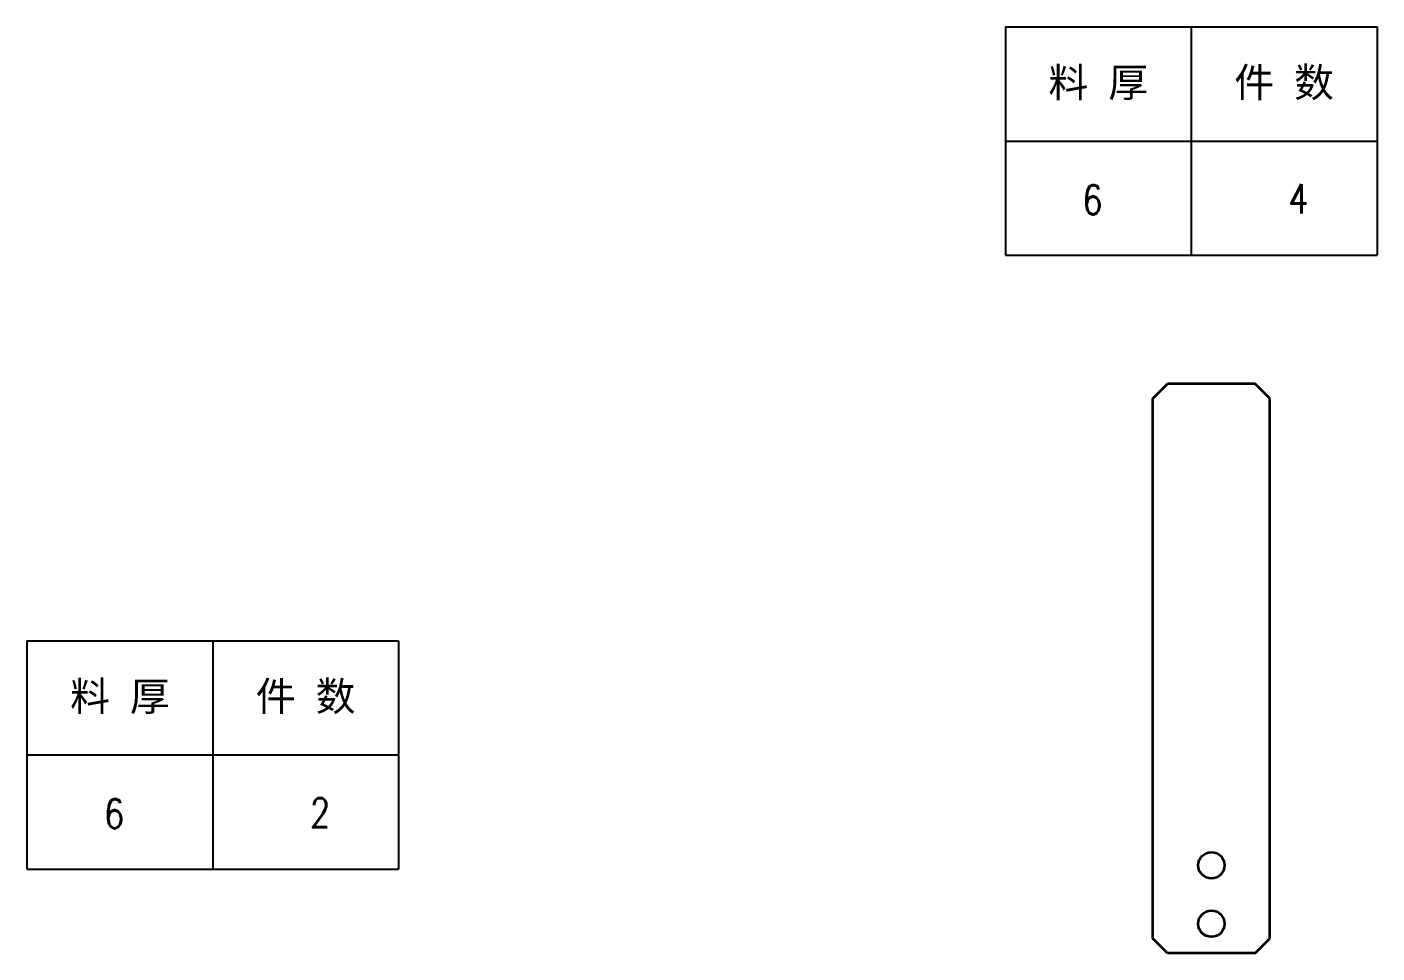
# Model space of a CAD drawing. Header units: millimetres. Extents: x 747 to 69177, y -20652 to 978.
# Drawn here: x 1556.8 to 2018.2, y 661.5 to 978.1 of the extents above; entities that cross this region are included whole.
import ezdxf
from ezdxf.enums import TextEntityAlignment as Align

# ---------------------------------------------------------------- set-up
doc = ezdxf.new("R2010")
doc.units = ezdxf.units.MM
doc.styles.add('DIM', font='romans.shx', dxfattribs={"width": 0.8, "oblique": 20, "bigfont": 'bigfont.shx'})
doc.styles.get("Standard").update_dxf_attribs({"font": 'txt', "bigfont": 'gbcbig.shx'})

# ---------------------------------------------------------------- blocks, each defined once
blk = doc.blocks.new('*T110')
at = {"color": 0, "linetype": 'ByBlock', "lineweight": -2, "transparency": 16777216}
for p, q in [((0, 0), (127, 0)), ((0, 0), (0, -78)), ((63.5, 0), (63.5, -78)), ((127, 0), (127, -78)), ((0, -39), (127, -39)), ((0, -78), (127, -78))]:
    blk.add_line(p, q, dxfattribs=at)
at = {"color": 0, "transparency": 16777216, "char_height": 10, "width": 60.5, "attachment_point": 5}
for s, insert in [('{\\fSimSun|b0|i0|c134|p2;料 厚}', (31.75, -19.5)), ('{\\fSimSun|b0|i0|c134|p2;件 数}', (95.25, -19.5))]:
    blk.add_mtext(s, dxfattribs=dict(at, insert=insert))
blk = doc.blocks.new('拆图参数')
blk.add_blockref('*T110', (-63.5, 78))
at = {"style": 'DIM', "width": 0.8}
blk.add_attdef('6', text='', height=10, dxfattribs=at).set_placement((-37.13, 18.91), align=Align.MIDDLE_LEFT)
blk.add_attdef('1', text='', height=10, dxfattribs=at).set_placement((36.65, 19.27), align=Align.MIDDLE_CENTER)

msp = doc.modelspace()

# ---------------------------------------------------------------- linework, layer by layer
at = {"color": 7, "lineweight": 35}
for p, q in [((1941.551, 851.014), (1946.551, 856.014)), ((1976.551, 856.014), (1946.551, 856.014)), ((1981.551, 851.014), (1976.551, 856.014)), ((1941.551, 666.484), (1941.551, 851.014)), ((1981.551, 666.484), (1981.551, 851.014)), ((1946.551, 661.484), (1941.551, 666.484)), ((1976.551, 661.484), (1981.551, 666.484)), ((1976.551, 661.484), (1946.551, 661.484))]:
    msp.add_line(p, q, dxfattribs=at)
for centre in [(1961.551, 691.484), (1961.551, 671.484)]:
    msp.add_circle(centre, 4.5, dxfattribs=at)

# ---------------------------------------------------------------- block references
for p, values in [((1954.654, 900.066), {'1': '4', '6': '6'}), ((1620.289, 690.192), {'1': '2', '6': '6'})]:
    msp.add_blockref('拆图参数', p).add_auto_attribs(values)

doc.saveas('drawing.dxf')
